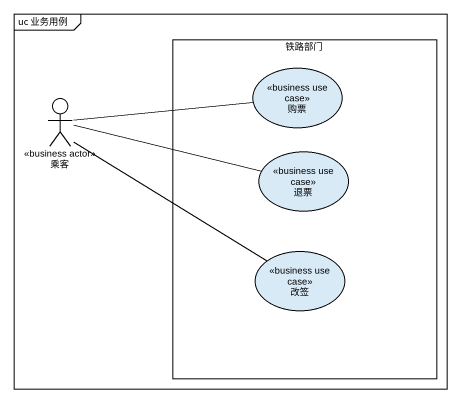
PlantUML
@startuml
mainframe uc 业务用例
rectangle 铁路部门 {
  usecase 购票 <<business use case>>
  usecase 退票 <<business use case>>
  usecase 改签 <<business use case>>
}
actor 乘客 <<business actor>>
乘客 -right- 购票
乘客 -right- 退票
乘客 -- 改签
@enduml
